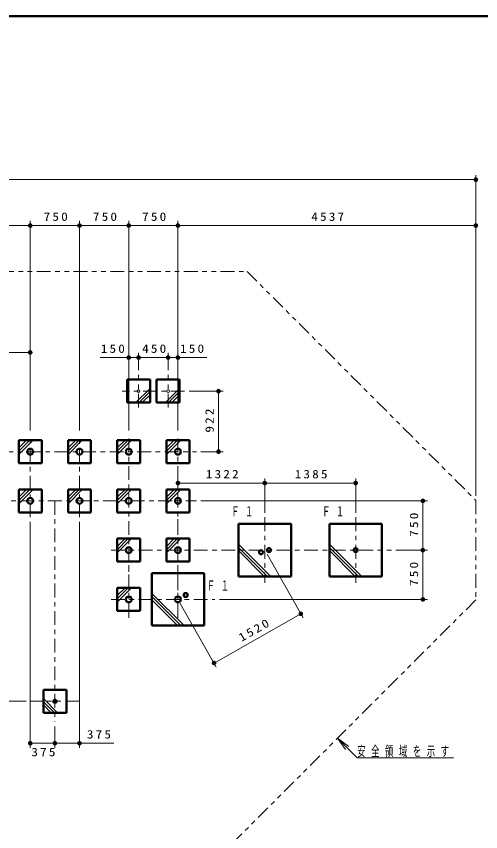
# Model space of a CAD drawing. Units: millimetres on the paper. Extents: x -385 to 0, y -594 to 267.
# Drawn here: x -236.6 to -135.6, y -504.4 to -327 of the extents above; entities that cross this region are included whole.
import ezdxf

# ---------------------------------------------------------------- set-up
doc = ezdxf.new("R2010")
doc.units = ezdxf.units.MM
doc.linetypes.add('USER2', pattern=[6, 3, -1, 1, -1])
doc.linetypes.add('USER3', pattern=[8, 3, -1, 1, -1, 1, -1])
doc.layers.add('LY_1', color=140, linetype='Continuous', lineweight=50)
doc.styles.add('ＭＳ ゴシック', font='')
doc.styles.get('ＭＳ ゴシック').set_extended_font_data('MS Gothic')

# ---------------------------------------------------------------- blocks, each defined once
blk = doc.blocks.new('filled_dot')
at = {"color": 0, "linetype": 'Continuous', "lineweight": -2, "const_width": 1.25}
blk.add_lwpolyline([(-0.625, 0, 1), (0.625, 0, 1)], format="xyb", close=True, dxfattribs=at)

msp = doc.modelspace()

# ---------------------------------------------------------------- linework, layer by layer
at = {"layer": 'LY_1', "color": 7}
msp.add_line((0, -327), (-385, -327), dxfattribs=at)
at = {"layer": 'LY_1', "color": 7, "lineweight": 13}
for p, q in [((-136.618, -431.333), (-136.618, -361.541)), ((-372.622, -362.541), (-136.618, -362.541)), ((-269.294, -372.541), (-233.58, -372.541)), ((-233.58, -417.163), (-233.58, -371.541)), ((-233.58, -372.541), (-222.865, -372.541)), ((-222.865, -417.163), (-222.865, -371.541)), ((-222.865, -372.541), (-212.151, -372.541)), ((-212.151, -417.163), (-212.151, -371.541)), ((-212.151, -372.541), (-201.437, -372.541)), ((-201.437, -417.163), (-201.437, -371.541)), ((-201.437, -372.541), (-136.618, -372.541)), ((-136.618, -431.333), (-136.618, -371.541)), ((-233.58, -416.449), (-233.58, -399.144)), ((-251.437, -400.144), (-233.58, -400.144)), ((-212.151, -417.163), (-212.151, -400.262)), ((-210.008, -403.989), (-210.008, -400.262)), ((-210.008, -403.989), (-210.008, -400.262)), ((-203.58, -403.989), (-203.58, -400.262)), ((-203.58, -403.989), (-203.58, -400.262)), ((-201.437, -417.163), (-201.437, -400.262)), ((-218.38, -401.262), (-210.008, -401.262)), ((-210.008, -401.262), (-203.58, -401.262)), ((-203.58, -401.262), (-195.136, -401.262)), ((-207.508, -407.958), (-210.611, -411.061)), ((-201.08, -407.958), (-204.182, -411.061)), ((-207.508, -408.665), (-209.904, -411.061)), ((-207.508, -409.372), (-209.197, -411.061)), ((-201.08, -408.665), (-203.475, -411.061)), ((-201.08, -409.372), (-202.768, -411.061)), ((-199.008, -408.561), (-191.62, -408.561)), ((-192.62, -408.561), (-192.62, -421.735)), ((-236.08, -420.923), (-234.391, -419.235)), ((-236.08, -421.631), (-233.684, -419.235)), ((-236.08, -422.338), (-232.977, -419.235)), ((-225.365, -420.923), (-223.677, -419.235)), ((-225.365, -421.631), (-222.97, -419.235)), ((-225.365, -422.338), (-222.263, -419.235)), ((-214.651, -420.923), (-212.962, -419.235)), ((-214.651, -421.631), (-212.255, -419.235)), ((-214.651, -422.338), (-211.548, -419.235)), ((-203.937, -420.923), (-202.248, -419.235)), ((-203.937, -421.631), (-201.541, -419.235)), ((-203.937, -422.338), (-200.834, -419.235)), ((-196.439, -421.735), (-191.62, -421.735)), ((-201.437, -428.949), (-201.437, -427.566)), ((-182.55, -435.021), (-182.55, -427.566)), ((-182.55, -435.021), (-182.55, -427.566)), ((-162.764, -435.021), (-162.764, -427.566)), ((-201.437, -428.566), (-182.55, -428.566)), ((-182.55, -428.566), (-162.764, -428.566)), ((-236.08, -431.638), (-234.391, -429.949)), ((-236.08, -432.345), (-233.684, -429.949)), ((-236.08, -433.052), (-232.977, -429.949)), ((-225.365, -431.638), (-223.677, -429.949)), ((-225.365, -432.345), (-222.97, -429.949)), ((-225.365, -433.052), (-222.263, -429.949)), ((-214.651, -431.638), (-212.962, -429.949)), ((-214.651, -432.345), (-212.255, -429.949)), ((-214.651, -433.052), (-211.548, -429.949)), ((-203.937, -431.638), (-202.248, -429.949)), ((-203.937, -432.345), (-201.541, -429.949)), ((-203.937, -433.052), (-200.834, -429.949)), ((-196.439, -432.449), (-147.143, -432.449)), ((-148.143, -432.449), (-148.143, -443.163)), ((-233.58, -437.021), (-233.58, -486.18)), ((-222.865, -437.021), (-222.865, -486.18)), ((-214.651, -442.352), (-212.962, -440.663)), ((-214.651, -443.059), (-212.255, -440.663)), ((-214.651, -443.766), (-211.548, -440.663)), ((-203.937, -442.352), (-202.248, -440.663)), ((-203.937, -443.059), (-201.541, -440.663)), ((-203.937, -443.766), (-200.834, -440.663)), ((-188.264, -441.846), (-181.233, -448.878)), ((-188.264, -442.553), (-181.94, -448.878)), ((-188.264, -443.261), (-182.647, -448.878)), ((-168.478, -441.846), (-161.447, -448.878)), ((-168.478, -442.553), (-162.154, -448.878)), ((-168.478, -443.261), (-162.861, -448.878)), ((-154, -443.163), (-147.143, -443.163)), ((-148.143, -443.163), (-148.143, -453.878)), ((-182.056, -444.033), (-174.202, -457.879)), ((-214.651, -453.066), (-212.962, -451.378)), ((-214.651, -453.773), (-212.255, -451.378)), ((-214.651, -454.481), (-211.548, -451.378)), ((-207.151, -452.561), (-200.12, -459.592)), ((-207.151, -453.268), (-200.827, -459.592)), ((-207.151, -453.975), (-201.534, -459.592)), ((-192.388, -453.878), (-147.143, -453.878)), ((-200.943, -454.748), (-193.089, -468.593)), ((-174.696, -457.009), (-193.583, -467.723)), ((-227.62, -478.535), (-230.722, -475.432)), ((-234.502, -476.035), (-244.015, -476.035)), ((-228.327, -478.535), (-230.722, -476.139)), ((-229.034, -478.535), (-230.722, -476.846)), ((-228.222, -481.516), (-228.222, -486.18)), ((-228.222, -481.516), (-228.222, -486.18)), ((-164.944, -486.554), (-166.684, -484.06)), ((-166.684, -484.06), (-164.229, -485.855)), ((-166.684, -484.06), (-164.586, -486.205)), ((-166.684, -484.06), (-162.451, -488.387)), ((-228.222, -485.18), (-233.58, -485.18)), ((-215.405, -485.18), (-228.222, -485.18)), ((-162.451, -488.387), (-141.451, -488.387))]:
    msp.add_line(p, q, dxfattribs=at)
at = {"layer": 'LY_1', "color": 7, "linetype": 'USER3', "lineweight": 13}
for p, q in [((-272.145, -382.541), (-186.41, -382.541)), ((-186.41, -382.541), (-136.618, -432.333)), ((-136.618, -432.333), (-136.618, -453.994)), ((-136.618, -453.994), (-194.933, -512.308)), ((-222.932, -476.035), (-233.502, -476.035))]:
    msp.add_line(p, q, dxfattribs=at)
at = {"layer": 'LY_1'}
for p, q in [((-212.508, -406.061), (-212.508, -411.061)), ((-207.508, -406.061), (-212.508, -406.061)), ((-207.508, -411.061), (-207.508, -406.061)), ((-206.08, -406.061), (-206.08, -411.061)), ((-201.08, -406.061), (-206.08, -406.061)), ((-201.08, -411.061), (-201.08, -406.061)), ((-212.508, -411.061), (-207.508, -411.061)), ((-206.08, -411.061), (-201.08, -411.061)), ((-236.08, -419.235), (-236.08, -424.235)), ((-231.08, -419.235), (-236.08, -419.235)), ((-231.08, -424.235), (-231.08, -419.235)), ((-225.365, -419.235), (-225.365, -424.235)), ((-220.365, -419.235), (-225.365, -419.235)), ((-220.365, -424.235), (-220.365, -419.235)), ((-214.651, -419.235), (-214.651, -424.235)), ((-209.651, -419.235), (-214.651, -419.235)), ((-209.651, -424.235), (-209.651, -419.235)), ((-203.937, -419.235), (-203.937, -424.235)), ((-198.937, -419.235), (-203.937, -419.235)), ((-198.937, -424.235), (-198.937, -419.235)), ((-236.08, -424.235), (-231.08, -424.235)), ((-225.365, -424.235), (-220.365, -424.235)), ((-214.651, -424.235), (-209.651, -424.235)), ((-203.937, -424.235), (-198.937, -424.235)), ((-236.08, -429.949), (-236.08, -434.949)), ((-231.08, -429.949), (-236.08, -429.949)), ((-231.08, -434.949), (-231.08, -429.949)), ((-225.365, -429.949), (-225.365, -434.949)), ((-220.365, -429.949), (-225.365, -429.949)), ((-220.365, -434.949), (-220.365, -429.949)), ((-214.651, -429.949), (-214.651, -434.949)), ((-209.651, -429.949), (-214.651, -429.949)), ((-209.651, -434.949), (-209.651, -429.949)), ((-203.937, -429.949), (-203.937, -434.949)), ((-198.937, -429.949), (-203.937, -429.949)), ((-198.937, -434.949), (-198.937, -429.949)), ((-236.08, -434.949), (-231.08, -434.949)), ((-225.365, -434.949), (-220.365, -434.949)), ((-214.651, -434.949), (-209.651, -434.949)), ((-203.937, -434.949), (-198.937, -434.949)), ((-188.264, -448.878), (-188.264, -437.449)), ((-188.264, -437.449), (-176.836, -437.449)), ((-176.836, -437.449), (-176.836, -448.878)), ((-168.478, -448.878), (-168.478, -437.449)), ((-168.478, -437.449), (-157.05, -437.449)), ((-157.05, -437.449), (-157.05, -448.878)), ((-214.651, -440.663), (-214.651, -445.663)), ((-209.651, -440.663), (-214.651, -440.663)), ((-209.651, -445.663), (-209.651, -440.663)), ((-203.937, -440.663), (-203.937, -445.663)), ((-198.937, -440.663), (-203.937, -440.663)), ((-198.937, -445.663), (-198.937, -440.663)), ((-214.651, -445.663), (-209.651, -445.663)), ((-203.937, -445.663), (-198.937, -445.663)), ((-207.151, -459.592), (-207.151, -448.163)), ((-207.151, -448.163), (-195.722, -448.163)), ((-195.722, -448.163), (-195.722, -459.592)), ((-176.836, -448.878), (-188.264, -448.878)), ((-157.05, -448.878), (-168.478, -448.878)), ((-214.651, -451.378), (-214.651, -456.378)), ((-209.651, -451.378), (-214.651, -451.378)), ((-209.651, -456.378), (-209.651, -451.378)), ((-214.651, -456.378), (-209.651, -456.378)), ((-195.722, -459.592), (-207.151, -459.592)), ((-225.722, -473.535), (-230.722, -473.535)), ((-230.722, -473.535), (-230.722, -478.535)), ((-225.722, -478.535), (-225.722, -473.535)), ((-230.722, -478.535), (-225.722, -478.535))]:
    msp.add_line(p, q, dxfattribs=at)
at = {"layer": 'LY_1', "color": 7, "linetype": 'USER2', "lineweight": 13}
for p, q in [((-210.008, -412.132), (-210.008, -404.989)), ((-203.58, -412.132), (-203.58, -404.989)), ((-200.008, -408.561), (-213.58, -408.561)), ((-233.58, -436.021), (-233.58, -418.163)), ((-222.865, -436.021), (-222.865, -418.163)), ((-212.151, -457.863), (-212.151, -418.163)), ((-201.437, -457.863), (-201.437, -418.163)), ((-294.294, -421.735), (-197.439, -421.735)), ((-313.72, -432.449), (-197.439, -432.449)), ((-228.222, -432.449), (-228.222, -480.516)), ((-201.437, -457.449), (-201.437, -436.021)), ((-201.437, -457.449), (-201.437, -436.021)), ((-182.55, -436.021), (-182.55, -450.306)), ((-162.764, -436.021), (-162.764, -450.306)), ((-212.151, -457.449), (-212.151, -439.592)), ((-215.991, -443.163), (-155, -443.163)), ((-215.991, -453.878), (-193.388, -453.878))]:
    msp.add_line(p, q, dxfattribs=at)
at = {"layer": 'LY_1', "color": 7, "lineweight": 13}
for centre in [(-210.008, -408.561), (-203.58, -408.561)]:
    msp.add_circle(centre, 0.305, dxfattribs=at)
at = {"layer": 'LY_1'}
for centre, radius in [((-233.58, -421.735), 0.636), ((-222.865, -421.735), 0.636), ((-212.151, -421.735), 0.636), ((-201.437, -421.735), 0.636), ((-233.58, -432.449), 0.636), ((-222.865, -432.449), 0.636), ((-212.151, -432.449), 0.636), ((-201.437, -432.449), 0.636), ((-212.151, -443.163), 0.636), ((-201.437, -443.163), 0.636), ((-183.358, -443.622), 0.432), ((-181.621, -443.163), 0.432), ((-162.764, -443.163), 0.432), ((-212.151, -453.878), 0.636), ((-201.437, -453.878), 0.636), ((-199.759, -452.926), 0.432), ((-228.222, -476.035), 0.347)]:
    msp.add_circle(centre, radius, dxfattribs=at)

# ---------------------------------------------------------------- block references
at = {"layer": 'LY_1', "color": 7, "lineweight": 13, "xscale": 0.4, "yscale": 0.4}
for p, rotation in [((-136.618, -362.541), 180), ((-233.58, -372.541), 180), ((-222.865, -372.541), 180), ((-212.151, -372.541), 180), ((-201.437, -372.541), 180), ((-136.618, -372.541), 180), ((-233.58, -400.144), 180), ((-210.008, -401.262), 180), ((-203.58, -401.262), 180), ((-201.437, -401.262), 180), ((-192.62, -408.561), 270), ((-192.62, -421.735), 90), ((-182.55, -428.566), 180), ((-162.764, -428.566), 180), ((-148.143, -432.449), 270), ((-148.143, -443.163), 270), ((-148.143, -443.163), 90), ((-148.143, -453.878), 90), ((-174.696, -457.009), 209.6), ((-193.583, -467.723), 29.6), ((-228.222, -485.18), 180), ((-222.865, -485.18), 180)]:
    msp.add_blockref('filled_dot', p, dxfattribs=dict(at, rotation=rotation))
for p in [(-233.58, -372.541), (-222.865, -372.541), (-212.151, -372.541), (-201.437, -372.541), (-212.151, -401.262), (-210.008, -401.262), (-203.58, -401.262), (-201.437, -428.566), (-182.55, -428.566), (-233.58, -485.18), (-228.222, -485.18)]:
    msp.add_blockref('filled_dot', p, dxfattribs=at)

# ---------------------------------------------------------------- texts
at = {"layer": 'LY_1', "color": 7, "style": 'ＭＳ ゴシック'}
for s, insert, char_height, attachment_point in [('\\T1.33;\\W1.15;750', (-227.807, -371.541), 1.833, 8), ('\\T1.33;\\W1.15;750', (-217.093, -371.541), 1.833, 8), ('\\T1.33;\\W1.15;750', (-206.379, -371.541), 1.833, 8), ('\\T1.33;\\W1.15;4537', (-168.611, -371.541), 1.833, 8), ('\\T1.33;\\W1.15;150', (-215.38, -400.262), 1.833, 8), ('\\T1.33;\\W1.15;450', (-206.379, -400.262), 1.833, 8), ('\\T1.33;\\W1.15;150', (-198.136, -400.262), 1.833, 8), ('\\T1.33;\\W1.15;1322', (-191.566, -427.566), 1.833, 8), ('\\T1.33;\\W1.15;1385', (-172.229, -427.566), 1.833, 8), ('\\T1.64;\\W0.6;Ｆ１', (-189.897, -434.722), 2.199, 4), ('\\T1.64;\\W0.6;Ｆ１', (-170.111, -434.722), 2.199, 4), ('\\T1.64;\\W0.6;Ｆ１', (-195.175, -450.864), 2.199, 4), ('\\T1.33;\\W1.15;375', (-218.405, -484.18), 1.833, 8), ('\\T1.64;\\W0.6;安全領域を示す', (-162.451, -488.237), 2.199, 7), ('\\T1.33;\\W1.15;375', (-230.484, -486.18), 1.833, 2)]:
    msp.add_mtext(s, dxfattribs=dict(at, insert=insert, char_height=char_height, attachment_point=attachment_point))
at = {"layer": 'LY_1', "color": 7, "char_height": 1.833, "attachment_point": 8, "style": 'ＭＳ ゴシック'}
for s, insert, rotation in [('\\T1.33;\\W1.15;922', (-193.62, -414.731), 90), ('\\T1.33;\\W1.15;750', (-149.143, -437.391), 90), ('\\T1.33;\\W1.15;750', (-149.143, -448.105), 90), ('\\T1.33;\\W1.15;1520', (-184.264, -461.287), 29.566)]:
    msp.add_mtext(s, dxfattribs=dict(at, insert=insert, rotation=rotation))

doc.saveas('drawing.dxf')
